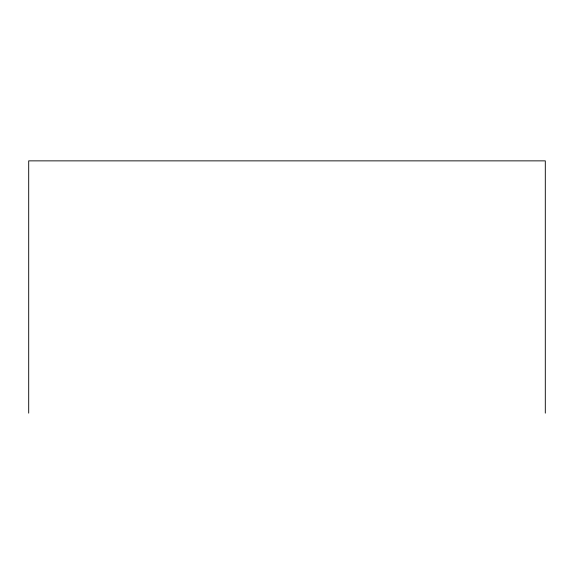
<?xml version="1.0" encoding="UTF-8"?>
<svg xmlns="http://www.w3.org/2000/svg" width="574" height="574" viewBox="0 0 574 574"><rect width="100%" height="100%" fill="white"/><g stroke="black" fill="none" stroke-linecap="round" stroke-linejoin="round"><path stroke-width="0.86" d="M545.3 413.136L545.3 160.863L28.7 160.863L28.7 413.136"/></g></svg>
